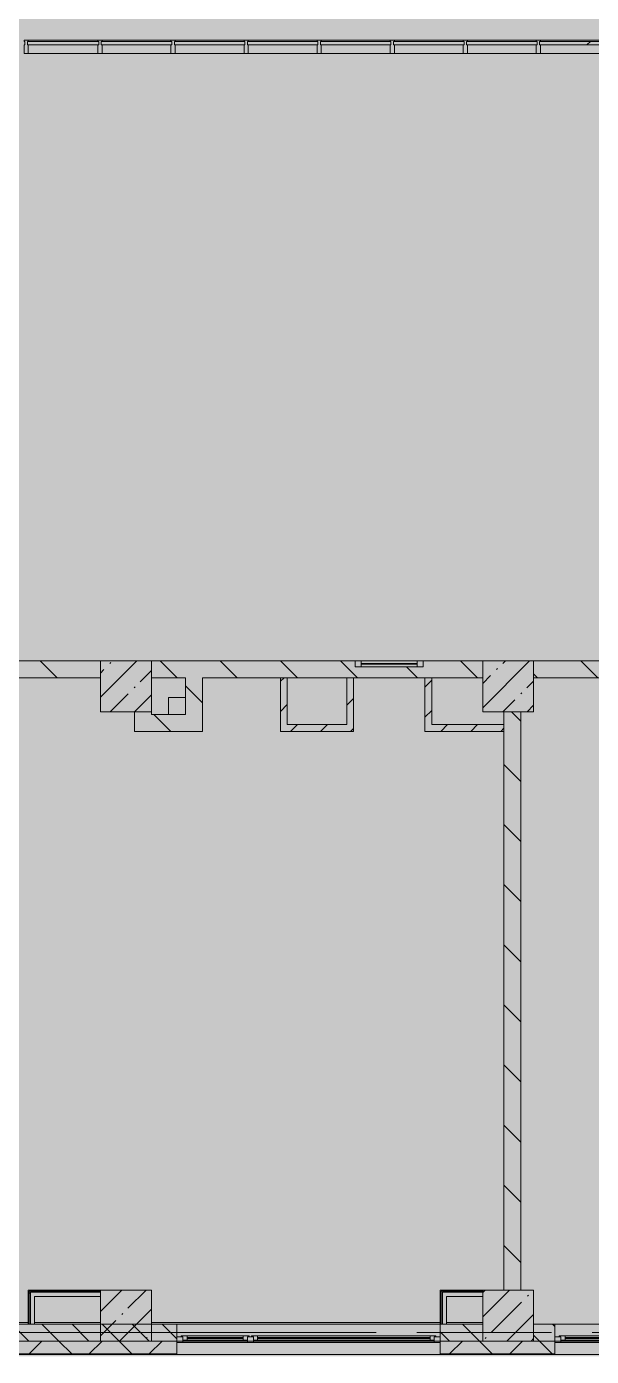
# Model space of a CAD drawing. Header units: millimetres. Extents: x -3456 to 185767, y -8553 to 29000.
# Drawn here: x 65547 to 72197, y -280 to 15358 of the extents above; entities that cross this region are included whole.
import ezdxf

# ---------------------------------------------------------------- set-up
doc = ezdxf.new("R2010")
doc.units = ezdxf.units.MM
doc.linetypes.add('Осевая', pattern=[3175, 635, -476.25, 1587.5, -476.25])
doc.layers.add('A-DETL-GENF-2', color=7, linetype='Continuous', lineweight=9, true_color=0xc0c0c0, transparency=0.4)
for name, color, linetype, lineweight, true_color in [('A-FLOR-1', 7, 'Continuous', 5, 0xb7b7b7), ('A-GLAZ-3', 7, 'Continuous', 5, 0x737373), ('A-GLAZ-CURT-2', 7, 'Continuous', 5, 0x737373), ('A-GLAZ-CWMG-2', 7, 'Continuous', 5, 0x737373), ('A-WALL-4', 7, 'Continuous', 9, 0x737373), ('A-WALL-5', 7, 'Continuous', 5, 0x737373), ('I-WALL-2', 7, 'Continuous', 9, 0xe7e7e7), ('I-WALL-4', 7, 'Continuous', 5, 0x737373), ('S-COLS-1', 7, 'Continuous', 5, 0x737373)]:
    doc.layers.add(name, color=color, linetype=linetype, lineweight=lineweight, true_color=true_color)
for name, color, linetype, lineweight in [('A-GLAZ-CURT-3', 7, 'Continuous', 5), ('A-WALL-3', 7, 'Continuous', 5), ('I-WALL-3', 7, 'Continuous', 5), ('S-COLS-2', 7, 'Continuous', 5), ('Оси', 7, 'Continuous', 9), ('Оси-2', 7, 'Осевая', 9)]:
    doc.layers.add(name, color=color, linetype=linetype, lineweight=lineweight)
pattern_1 = [(135, (58756.86, 0), (-353.553, -353.553), [])]
pattern_2 = [(45, (58756.86, 0), (-176.7767, 176.7767), [])]
pattern_3 = [(45, (58756.86, 0), (-285.123, 285.123), []), (45, (59042, 0), (-285.123, 285.123), [504.031, -100.806, 16.764, -84.042])]
pattern_4 = [(135, (58756.86, 0), (-176.7767, -176.7767), [])]
pattern_5 = [(45, (58756.86, 0), (-530.33, 530.33), []), (135, (58756.86, 0), (-530.33, -530.33), [])]

# ---------------------------------------------------------------- blocks, each defined once
blk = doc.blocks.new('120_Окно_СКБ_2Ст - 120_Окно_СКБ_2Ст 3100х2500 _мал_створка слева_ 2-22446355-2_6_1_птичка')
at = {"layer": 'A-GLAZ-3'}
for p, q in [((-1550, -127), (-1550, -57)), ((-1550, -57), (-1480, -57)), ((1550, -57), (-1550, -57)), ((-1480, -127), (-1550, -127)), ((-1550, -127), (-1500, -127)), ((-1480, -127), (-1500, -127)), ((-1500, -127), (-1500, -137)), ((-1500, -137), (670, -137)), ((670, -137), (-1500, -137)), ((-1480, -57), (-1480, -127)), ((650, -87), (-1480, -87)), ((-1480, -87), (-1480, -127)), ((-1430, -137), (-1430, -87)), ((-1430, -107), (600, -107)), ((600, -117), (-1430, -117)), ((600, -137), (600, -87)), ((650, -127), (650, -57)), ((650, -57), (720, -57)), ((650, -127), (650, -87)), ((720, -127), (650, -127)), ((670, -127), (650, -127)), ((670, -127), (700, -127)), ((670, -137), (670, -127)), ((720, -127), (700, -127)), ((700, -127), (700, -137)), ((700, -137), (1500, -137)), ((1500, -137), (700, -137)), ((720, -57), (720, -127)), ((1480, -87), (720, -87)), ((720, -87), (720, -127)), ((770, -137), (770, -87)), ((770, -107), (1430, -107)), ((1430, -117), (770, -117)), ((1430, -137), (1430, -87)), ((1480, -127), (1480, -57)), ((1480, -57), (1550, -57)), ((1480, -127), (1480, -87)), ((1550, -127), (1480, -127)), ((1500, -127), (1480, -127)), ((1500, -127), (1550, -127)), ((1500, -137), (1500, -127)), ((1550, -57), (1550, -127))]:
    blk.add_line(p, q, dxfattribs=at)
blk = doc.blocks.new('BSC_Колонна _Прямоугольная - 600х600-V191-2_6_1_птичка')
at = {"layer": 'S-COLS-2'}
h = blk.add_hatch(dxfattribs=at)
h.set_pattern_fill('FP_206', color=256, style=0, pattern_type=2)
h.set_pattern_definition([(45, (-7960, -7600), (-285.123, 285.123), []), (45, (-7674.88, -7600), (-285.123, 285.123), [504.031, -100.806, 16.764, -84.042])])
h.paths.add_polyline_path([(300, -300), (300, 300), (-300, 300), (-300, -300), (171, -300)])
at = {"layer": 'S-COLS-1'}
for p, q in [((300, 300), (-300, 300)), ((-300, 300), (-300, -300)), ((300, -300), (300, 300)), ((-300, -300), (300, -300))]:
    blk.add_line(p, q, dxfattribs=at)
blk = doc.blocks.new('BSC_Колонна _Прямоугольная - 600х600-20441433-2_6_1_птичка')
at = {"layer": 'S-COLS-2'}
h = blk.add_hatch(dxfattribs=at)
h.set_pattern_fill('FP_214', color=256, style=0, pattern_type=2)
h.set_pattern_definition([(45, (-12460, -7600), (-285.123, 285.123), []), (45, (-12174.88, -7600), (-285.123, 285.123), [504.031, -100.806, 16.764, -84.042])])
h.paths.add_polyline_path([(300, -300), (300, 300), (-300, 300), (-300, -300)])
at = {"layer": 'S-COLS-1'}
for p, q in [((300, 300), (-300, 300)), ((-300, 300), (-300, -300)), ((300, -300), (300, 300)), ((-300, -300), (300, -300))]:
    blk.add_line(p, q, dxfattribs=at)
blk = doc.blocks.new('Системная панель - Стекло - 40мм-23997895-2_6_1_птичка')
at = {"layer": 'A-GLAZ-CURT-2'}
for p, q in [((420, 0), (-420, 0)), ((-420, 0), (-420, -40)), ((420, -40), (420, 0)), ((-420, -40), (420, -40))]:
    blk.add_line(p, q, dxfattribs=at)
blk = doc.blocks.new('Прямоугольный импост - Импост структурный с накладкой - 160мм-23771928-2_6_1_птичка')
at = {"layer": 'A-GLAZ-CWMG-2'}
for p, q in [((7630, 15200), (6810, 15200)), ((7630, 15043), (6810, 15043))]:
    blk.add_line(p, q, dxfattribs=at)
blk = doc.blocks.new('Прямоугольный импост - Импост структурный с накладкой - 160мм-23997897-2_6_1_птичка')
at = {"layer": 'A-GLAZ-CWMG-2'}
for p, q in [((0, 140), (-50, 140)), ((-50, 140), (-50, 40)), ((-50, 40), (-40, 40)), ((-40, 0), (-50, 0)), ((-50, 0), (-50, -17)), ((-40, 40), (-40, 0)), ((-10, 0), (-10, 40)), ((-10, 40), (0, 40)), ((0, 0), (-10, 0)), ((0, 40), (0, 140)), ((0, -17), (0, 0)), ((-50, -17), (0, -17))]:
    blk.add_line(p, q, dxfattribs=at)
blk = doc.blocks.new('Системная панель - Стекло - 40мм-23997898-2_6_1_птичка')
at = {"layer": 'A-GLAZ-CURT-3'}
h = blk.add_hatch(dxfattribs=at)
h.set_pattern_fill('FP_220', color=256, style=0, pattern_type=2)
h.set_pattern_definition([(45, (-13750.1, -14683), (-1414.21, 1414.21), [1000, -3000]), (45, (-14750.1, -15183), (-1414.21, 1414.21), [3000, -1000]), (45, (-12750.1, -15683), (-1414.21, 1414.21), [1000, -3000])])
h.paths.add_polyline_path([(420, -40), (420, 0), (-420, 0), (-420, -40)])
at = {"layer": 'A-GLAZ-CURT-2'}
for p, q in [((420, 0), (-420, 0)), ((-420, 0), (-420, -40)), ((-420, -40), (420, -40)), ((420, -40), (420, 0))]:
    blk.add_line(p, q, dxfattribs=at)
blk = doc.blocks.new('Прямоугольный импост - Импост структурный с накладкой - 160мм-23771920-2_6_1_птичка')
at = {"layer": 'A-GLAZ-CWMG-2'}
for p, q in [((13660, 15200), (12840, 15200)), ((13660, 15043), (12840, 15043))]:
    blk.add_line(p, q, dxfattribs=at)
blk = doc.blocks.new('Прямоугольный импост - Импост структурный с накладкой - 160мм-23997894-2_6_1_птичка')
at = {"layer": 'A-GLAZ-CWMG-2'}
for p, q in [((-25, 40), (-25, 140)), ((-25, 140), (25, 140)), ((-15, 40), (-25, 40)), ((-25, -17), (-25, 0)), ((-25, 0), (-15, 0)), ((-15, 0), (-15, 40)), ((15, 40), (15, 0)), ((25, 40), (15, 40)), ((15, 0), (25, 0)), ((25, 140), (25, 40)), ((25, 0), (25, -17)), ((25, -17), (-25, -17))]:
    blk.add_line(p, q, dxfattribs=at)
blk = doc.blocks.new('Системная панель - Стекло - 40мм-23997899-2_6_1_птичка')
at = {"layer": 'A-GLAZ-CURT-2'}
for p, q in [((415, 0), (-415, 0)), ((-415, 0), (-415, -40)), ((415, -40), (415, 0)), ((-415, -40), (415, -40))]:
    blk.add_line(p, q, dxfattribs=at)
blk = doc.blocks.new('Прямоугольный импост - Импост структурный с накладкой - 160мм-23771909-2_6_1_птичка')
at = {"layer": 'A-GLAZ-CWMG-2'}
for p, q in [((11930, 15200), (11120, 15200)), ((11930, 15043), (11120, 15043))]:
    blk.add_line(p, q, dxfattribs=at)
blk = doc.blocks.new('Системная панель - Стекло - 40мм-V207-2_6_1_птичка')
at = {"layer": 'A-GLAZ-CURT-2'}
for p, q in [((415, 0), (-415, 0)), ((-415, 0), (-415, -40)), ((415, -40), (415, 0)), ((-415, -40), (415, -40))]:
    blk.add_line(p, q, dxfattribs=at)
blk = doc.blocks.new('Системная панель - Стекло - 40мм-V208-2_6_1_птичка')
at = {"layer": 'A-GLAZ-CURT-2'}
for p, q in [((415, 0), (-415, 0)), ((-415, 0), (-415, -40)), ((415, -40), (415, 0)), ((-415, -40), (415, -40))]:
    blk.add_line(p, q, dxfattribs=at)
blk = doc.blocks.new('Системная панель - Стекло - 40мм-V209-2_6_1_птичка')
at = {"layer": 'A-GLAZ-CURT-3'}
h = blk.add_hatch(dxfattribs=at)
h.set_pattern_fill('FP_222', color=256, style=0, pattern_type=2)
h.set_pattern_definition([(45, (-8585, -14683), (-1414.21, 1414.21), [1000, -3000]), (45, (-9585, -15183), (-1414.21, 1414.21), [3000, -1000]), (45, (-7585, -15683), (-1414.21, 1414.21), [1000, -3000])])
h.paths.add_polyline_path([(415, -40), (415, 0), (-415, 0), (-415, -40), (46, -40)])
at = {"layer": 'A-GLAZ-CURT-2'}
for p, q in [((415, 0), (-415, 0)), ((-415, 0), (-415, -40)), ((415, -40), (415, 0)), ((-415, -40), (415, -40))]:
    blk.add_line(p, q, dxfattribs=at)
blk = doc.blocks.new('Системная панель - Стекло - 40мм-V210-2_6_1_птичка')
at = {"layer": 'A-GLAZ-CURT-2'}
for p, q in [((415, 0), (-415, 0)), ((-415, 0), (-415, -40)), ((415, -40), (415, 0)), ((-415, -40), (415, -40))]:
    blk.add_line(p, q, dxfattribs=at)
blk = doc.blocks.new('Системная панель - Стекло - 40мм-V211-2_6_1_птичка')
at = {"layer": 'A-GLAZ-CURT-2'}
for p, q in [((415, 0), (-415, 0)), ((-415, 0), (-415, -40)), ((415, -40), (415, 0)), ((-415, -40), (415, -40))]:
    blk.add_line(p, q, dxfattribs=at)
blk = doc.blocks.new('120_Окно_СКБ_1Ст - 120_Окно_СКБ_1Ст 400х800 EI30-24230873-2_6_1_птичка')
at = {"layer": 'A-GLAZ-3'}
for p, q in [((-400, 30), (-400, 100)), ((-400, 100), (-330, 100)), ((400, 100), (-400, 100)), ((-330, 30), (-400, 30)), ((-400, 30), (400, 30)), ((-330, 100), (-330, 30)), ((330, 70), (-330, 70)), ((330, 60), (-330, 60)), ((330, 30), (330, 100)), ((330, 100), (400, 100)), ((400, 30), (330, 30)), ((400, 100), (400, 30))]:
    blk.add_line(p, q, dxfattribs=at)

msp = doc.modelspace()

# ---------------------------------------------------------------- hatches: boundary and pattern name
at = {"layer": 'A-DETL-GENF-2'}
msp.add_hatch(color=256, dxfattribs=at).paths.add_polyline_path([(91930.6, -280), (97516.9, -280), (97516.9, 23777.7), (92616.9, 23777.7), (92616.9, 27350), (62608.9, 27350), (62608.9, 15358), (58488.9, 15358), (58488.9, -280), (91003.1, -280)])
at = {"layer": 'A-WALL-3'}
h = msp.add_hatch(dxfattribs=at)
h.set_pattern_fill('FP_130', color=256, style=0, pattern_type=2)
h.set_pattern_definition(pattern_4)
h.paths.add_polyline_path([(70916.9, -100), (70916.9, 100), (70416.9, 100), (70416.9, -100), (70598, -100)])
h.paths.add_polyline_path([(64105.5, -100), (67316.9, -100), (67316.9, 100), (63386.9, 100), (63386.9, -100), (63641.7, -100)])
h = msp.add_hatch(dxfattribs=at)
h.set_pattern_fill('FP_130', color=256, style=0, pattern_type=2)
h.set_pattern_definition(pattern_4)
h.paths.add_polyline_path([(71766.9, -100), (71766.9, 100), (71516.9, 100), (71516.9, -100), (71525.5, -100)])
h.paths.add_polyline_path([(75416.9, -100), (75416.9, 100), (74866.9, 100), (74866.9, -100), (75235.5, -100)])
h = msp.add_hatch(dxfattribs=at)
h.set_pattern_fill('FP_120', color=256, style=0, pattern_type=2)
h.set_pattern_definition([(45, (58756.86, 0), (-353.5534, 353.5534), []), (135, (58756.86, 0), (-353.5534, -353.5534), [])])
h.paths.add_polyline_path([(94646.9, -250), (94646.9, -100), (93526.9, -100), (93526.9, -250), (94249.4, -250)])
h.paths.add_polyline_path([(97516.9, -250), (97516.9, -100), (96746.9, -100), (96746.9, -250), (97510.7, -250)])
h.paths.add_polyline_path([(89611.9, -250), (89666.9, -250), (89666.9, -100), (87966.6, -100), (87966.6, -250), (89148.1, -250)])
h.paths.add_polyline_path([(91766.9, -250), (92626.9, -250), (92626.9, -100), (91766.9, -100)])
h.paths.add_polyline_path([(84974.3, -250), (85166.6, -250), (85166.6, -100), (83566.9, -100), (83566.9, -250), (84510.6, -250)])
h.paths.add_polyline_path([(77566.9, -250), (77566.9, -100), (76916.9, -100), (76916.9, -250), (77090.6, -250)])
h.paths.add_polyline_path([(80366.9, -250), (81466.9, -250), (81466.9, -100), (80366.9, -100)])
h.paths.add_polyline_path([(75699.3, -250), (76016.9, -250), (76016.9, -100), (74866.9, -100), (74866.9, -250), (75235.5, -250)])
h.paths.add_polyline_path([(71525.5, -250), (71766.9, -250), (71766.9, -100), (70416.9, -100), (70416.9, -250), (70598, -250)])
h.paths.add_polyline_path([(67316.9, -250), (67316.9, -100), (63386.9, -100), (63386.9, -250), (66888, -250)])
h.paths.add_polyline_path([(62486.9, -250), (62486.9, -100), (58496.9, -100), (58496.9, -250), (62250.5, -250)])
at = {"layer": 'I-WALL-2'}
for points in [[(66416.9, 425), (66416.9, 475), (65591.9, 475), (65591.9, 425), (65960.5, 425)], [(70916.9, 425), (70916.9, 475), (70441.9, 475), (70441.9, 425), (70598, 425)], [(65641.9, 100), (65641.9, 425), (65591.9, 425), (65591.9, 100)], [(70491.9, 100), (70491.9, 425), (70441.9, 425), (70441.9, 100)]]:
    msp.add_hatch(color=256, dxfattribs=at).paths.add_polyline_path(points)
at = {"layer": 'I-WALL-3'}
h = msp.add_hatch(dxfattribs=at)
h.set_pattern_fill('FP_131', color=256, style=0, pattern_type=2)
h.set_pattern_definition(pattern_1)
h.paths.add_polyline_path([(72316.8, 7700), (72316.8, 7900), (71516.9, 7900), (71516.9, 7700), (71525.5, 7700)])
h.paths.add_polyline_path([(74308, 7700), (75416.9, 7700), (75416.9, 7900), (73756.8, 7900), (73756.8, 7700)])
h.paths.add_polyline_path([(65960.5, 7700), (66416.9, 7700), (66416.9, 7900), (65286.9, 7900), (65286.9, 7700)])
h.paths.add_polyline_path([(62486.9, 7700), (62786.9, 7700), (62786.9, 7900), (62486.9, 7900), (62486.9, 7751.4)])
h.paths.add_polyline_path([(67616.9, 7700), (70916.9, 7700), (70916.9, 7900), (70216.9, 7900), (70216.9, 7830), (69416.9, 7830), (69416.9, 7900), (67016.9, 7900), (67016.9, 7700), (67416.9, 7700)])
h = msp.add_hatch(dxfattribs=at)
h.set_pattern_fill('FP_131', color=256, style=0, pattern_type=2)
h.set_pattern_definition(pattern_1)
h.paths.add_polyline_path([(67616.9, 7070), (67616.9, 7700), (67416.9, 7700), (67416.9, 7070)])
h = msp.add_hatch(dxfattribs=at)
h.set_pattern_fill('FP_132', color=256, style=0, pattern_type=2)
h.set_pattern_definition(pattern_2)
h.paths.add_polyline_path([(68616.9, 7070), (68616.9, 7700), (68536.9, 7700), (68536.9, 7070)])
h = msp.add_hatch(dxfattribs=at)
h.set_pattern_fill('FP_132', color=256, style=0, pattern_type=2)
h.set_pattern_definition(pattern_2)
h.paths.add_polyline_path([(69396.9, 7150), (69396.9, 7700), (69316.9, 7700), (69316.9, 7150)])
h = msp.add_hatch(dxfattribs=at)
h.set_pattern_fill('FP_132', color=256, style=0, pattern_type=2)
h.set_pattern_definition(pattern_2)
h.paths.add_polyline_path([(70316.9, 7070), (70316.9, 7700), (70236.9, 7700), (70236.9, 7070)])
h = msp.add_hatch(dxfattribs=at)
h.set_pattern_fill('FP_131', color=256, style=0, pattern_type=2)
h.set_pattern_definition(pattern_1)
h.paths.add_polyline_path([(66888, 7070), (67016.9, 7070), (67016.9, 7300), (66816.9, 7300), (66816.9, 7070)])
h = msp.add_hatch(dxfattribs=at)
h.set_pattern_fill('FP_131', color=256, style=0, pattern_type=2)
h.set_pattern_definition(pattern_1)
h.paths.add_polyline_path([(67416.9, 7070), (67416.9, 7270), (67016.9, 7270), (67016.9, 7070)])
h = msp.add_hatch(dxfattribs=at)
h.set_pattern_fill('FP_131', color=256, style=0, pattern_type=2)
h.set_pattern_definition(pattern_1)
h.paths.add_polyline_path([(71166.9, 500), (71366.9, 500), (71366.9, 7300), (71166.9, 7300), (71166.9, 809.8)])
h = msp.add_hatch(dxfattribs=at)
h.set_pattern_fill('FP_132', color=256, style=0, pattern_type=2)
h.set_pattern_definition(pattern_2)
h.paths.add_polyline_path([(68616.9, 7070), (69396.9, 7070), (69396.9, 7150), (68616.9, 7150)])
h = msp.add_hatch(dxfattribs=at)
h.set_pattern_fill('FP_132', color=256, style=0, pattern_type=2)
h.set_pattern_definition(pattern_2)
h.paths.add_polyline_path([(71166.9, 7070), (71166.9, 7150), (70316.9, 7150), (70316.9, 7070), (70598, 7070)])
h = msp.add_hatch(dxfattribs=at)
h.set_pattern_fill('FP_224', color=256, style=0, pattern_type=2)
h.set_pattern_definition(pattern_5)
h.paths.add_polyline_path([(66416.9, 487.5), (66416.9, 500), (65566.9, 500), (65566.9, 487.5), (65960.5, 487.5)])
h = msp.add_hatch(dxfattribs=at)
h.set_pattern_fill('FP_224', color=256, style=0, pattern_type=2)
h.set_pattern_definition(pattern_5)
h.paths.add_polyline_path([(65579.4, 100), (65579.4, 487.5), (65566.9, 487.5), (65566.9, 100)])
h = msp.add_hatch(dxfattribs=at)
h.set_pattern_fill('FP_224', color=256, style=0, pattern_type=2)
h.set_pattern_definition(pattern_5)
h.paths.add_polyline_path([(66416.9, 475), (66416.9, 487.5), (65579.4, 487.5), (65579.4, 475), (65960.5, 475)])
h = msp.add_hatch(dxfattribs=at)
h.set_pattern_fill('FP_224', color=256, style=0, pattern_type=2)
h.set_pattern_definition(pattern_5)
h.paths.add_polyline_path([(65579.4, 100), (65591.9, 100), (65591.9, 475), (65579.4, 475), (65579.4, 231.3)])
h = msp.add_hatch(dxfattribs=at)
h.set_pattern_fill('FP_224', color=256, style=0, pattern_type=2)
h.set_pattern_definition(pattern_5)
h.paths.add_polyline_path([(70916.9, 487.5), (70916.9, 500), (70416.9, 500), (70416.9, 487.5), (70598, 487.5)])
h = msp.add_hatch(dxfattribs=at)
h.set_pattern_fill('FP_224', color=256, style=0, pattern_type=2)
h.set_pattern_definition(pattern_5)
h.paths.add_polyline_path([(70916.9, 475), (70916.9, 487.5), (70429.4, 487.5), (70429.4, 475), (70598, 475)])
at = {"layer": 'S-COLS-2'}
h = msp.add_hatch(dxfattribs=at)
h.set_pattern_fill('FP_128', color=256, style=0, pattern_type=2)
h.set_pattern_definition(pattern_3)
h.paths.add_polyline_path([(66416.9, -100), (67016.9, -100), (67016.9, 500), (66416.9, 500)])
h = msp.add_hatch(dxfattribs=at)
h.set_pattern_fill('FP_128', color=256, style=0, pattern_type=2)
h.set_pattern_definition(pattern_3)
h.paths.add_polyline_path([(71516.9, -100), (71516.9, 500), (70916.9, 500), (70916.9, -100)])

# ---------------------------------------------------------------- linework, layer by layer
at = {"layer": 'A-FLOR-1'}
for p, q in [((72466.9, 15040), (65526.9, 15040)), ((67216.9, 7470), (67416.9, 7470)), ((67216.9, 7270), (67216.9, 7470))]:
    msp.add_line(p, q, dxfattribs=at)
at = {"layer": 'A-WALL-4'}
for p, q in [((69396.9, 7700), (69316.9, 7700)), ((71166.9, 7070), (71166.9, 7150)), ((65579.4, 487.5), (66416.9, 487.5)), ((65579.4, 100), (65579.4, 487.5)), ((65591.9, 475), (66416.9, 475)), ((65591.9, 100), (65591.9, 475)), ((70429.4, 487.5), (70916.9, 487.5)), ((70429.4, 100), (70429.4, 487.5)), ((70441.9, 475), (70916.9, 475)), ((70441.9, 100), (70441.9, 475)), ((63386.9, -100), (67316.9, -100)), ((70416.9, -100), (70916.9, -100)), ((71516.9, -100), (71766.9, -100)), ((63386.9, -250), (67316.9, -250)), ((63386.9, -253), (67316.9, -253)), ((70416.9, -250), (71766.9, -250)), ((70416.9, -253), (71766.9, -253))]:
    msp.add_line(p, q, dxfattribs=at)
at = {"layer": 'A-WALL-5'}
for p, q in [((70916.9, 100), (62486.9, 100)), ((67316.9, -258), (67316.9, 100)), ((70416.9, 100), (70416.9, -258)), ((70916.9, -100), (70916.9, 100)), ((71516.9, 100), (71516.9, -100)), ((71516.9, 100), (75416.9, 100)), ((71766.9, -258), (71766.9, 100)), ((70916.9, -100), (76016.9, -100)), ((58494.7, -258), (76916.9, -258))]:
    msp.add_line(p, q, dxfattribs=at)
at = {"layer": 'I-WALL-4'}
for p, q in [((66416.9, 7900), (65286.9, 7900)), ((69416.9, 7900), (67016.9, 7900)), ((70916.9, 7900), (70216.9, 7900)), ((72316.8, 7900), (71516.9, 7900)), ((66416.9, 7700), (62486.9, 7700)), ((67016.9, 7700), (67416.9, 7700)), ((67416.9, 7700), (67416.9, 7270)), ((67616.9, 7700), (69316.9, 7700)), ((67616.9, 7070), (67616.9, 7700)), ((68536.9, 7700), (68536.9, 7070)), ((68616.9, 7150), (68616.9, 7700)), ((69316.9, 7700), (69316.9, 7150)), ((69396.9, 7700), (70916.9, 7700)), ((69396.9, 7070), (69396.9, 7700)), ((70236.9, 7700), (70236.9, 7070)), ((70316.9, 7150), (70316.9, 7700)), ((74836.9, 7700), (71516.9, 7700)), ((66816.9, 7300), (66816.9, 7070)), ((67016.9, 7270), (67016.9, 7300)), ((67416.9, 7270), (67016.9, 7270)), ((71166.9, 7300), (71166.9, 7150)), ((71366.9, 500), (71366.9, 7300)), ((66816.9, 7070), (67616.9, 7070)), ((68536.9, 7070), (69396.9, 7070)), ((69316.9, 7150), (68616.9, 7150)), ((70236.9, 7070), (71166.9, 7070)), ((71166.9, 7150), (70316.9, 7150)), ((71166.9, 7070), (71166.9, 500)), ((66416.9, 500), (65566.9, 500)), ((65566.9, 500), (65566.9, 100)), ((66416.9, 425), (66416.9, 500)), ((70916.9, 500), (70416.9, 500)), ((70416.9, 500), (70416.9, 100)), ((70916.9, 425), (70916.9, 500)), ((71166.9, 500), (71366.9, 500)), ((65641.9, 425), (66416.9, 425)), ((65641.9, 100), (65641.9, 425)), ((70491.9, 425), (70916.9, 425)), ((70491.9, 100), (70491.9, 425)), ((62486.9, 120), (65566.9, 120)), ((65641.9, 120), (66416.9, 120)), ((67016.9, 120), (70416.9, 120)), ((70491.9, 120), (70916.9, 120)), ((70416.9, -100), (67316.9, -100))]:
    msp.add_line(p, q, dxfattribs=at)
at = {"layer": 'S-COLS-1'}
for p, q in [((67016.9, 500), (66416.9, 500)), ((66416.9, 500), (66416.9, -100)), ((67016.9, -100), (67016.9, 500)), ((71516.9, 500), (70916.9, 500)), ((70916.9, 500), (70916.9, -100)), ((71516.9, -100), (71516.9, 500)), ((66416.9, -100), (67016.9, -100)), ((70916.9, -100), (71516.9, -100))]:
    msp.add_line(p, q, dxfattribs=at)
at = {"layer": 'Оси'}
msp.add_line((56529.3, 0), (69029.3, 0), dxfattribs=at)
at = {"layer": 'Оси-2'}
msp.add_line((69029.3, 0), (84746.9, 0), dxfattribs=at)

# ---------------------------------------------------------------- block references
at = {"layer": 'A-GLAZ-3'}
msp.add_blockref('120_Окно_СКБ_1Ст - 120_Окно_СКБ_1Ст 400х800 EI30-24230873-2_6_1_птичка', (69816.9, 7800), dxfattribs=at)
at = {"layer": 'A-GLAZ-3', "rotation": 180}
for p in [(68866.9, -175), (73316.9, -175)]:
    msp.add_blockref('120_Окно_СКБ_2Ст - 120_Окно_СКБ_2Ст 3100х2500 _мал_створка слева_ 2-22446355-2_6_1_птичка', p, dxfattribs=at)
at = {"layer": 'A-GLAZ-CURT-2'}
for name, p in [('Системная панель - Стекло - 40мм-23997895-2_6_1_птичка', (65976.9, 15183)), ('Системная панель - Стекло - 40мм-V209-2_6_1_птичка', (66841.9, 15183)), ('Системная панель - Стекло - 40мм-V207-2_6_1_птичка', (67701.9, 15183)), ('Системная панель - Стекло - 40мм-V208-2_6_1_птичка', (68561.9, 15183)), ('Системная панель - Стекло - 40мм-V211-2_6_1_птичка', (69421.9, 15183)), ('Системная панель - Стекло - 40мм-23997899-2_6_1_птичка', (70281.9, 15183)), ('Системная панель - Стекло - 40мм-V210-2_6_1_птичка', (71141.9, 15183)), ('Системная панель - Стекло - 40мм-23997898-2_6_1_птичка', (72007, 15183))]:
    msp.add_blockref(name, p, dxfattribs=at)
at = {"layer": 'A-GLAZ-CWMG-2', "rotation": 180}
msp.add_blockref('Прямоугольный импост - Импост структурный с накладкой - 160мм-23997897-2_6_1_птичка', (65516.9, 15183), dxfattribs=at)
at = {"layer": 'A-GLAZ-CWMG-2'}
for name, p in [('Прямоугольный импост - Импост структурный с накладкой - 160мм-23771928-2_6_1_птичка', (58756.9, 0)), ('Прямоугольный импост - Импост структурный с накладкой - 160мм-23771909-2_6_1_птичка', (55316.9, 0)), ('Прямоугольный импост - Импост структурный с накладкой - 160мм-23771909-2_6_1_птичка', (56176.9, 0)), ('Прямоугольный импост - Импост структурный с накладкой - 160мм-23771909-2_6_1_птичка', (57036.9, 0)), ('Прямоугольный импост - Импост структурный с накладкой - 160мм-23771909-2_6_1_птичка', (57896.9, 0)), ('Прямоугольный импост - Импост структурный с накладкой - 160мм-23771909-2_6_1_птичка', (58756.9, 0)), ('Прямоугольный импост - Импост структурный с накладкой - 160мм-23771909-2_6_1_птичка', (59616.9, 0)), ('Прямоугольный импост - Импост структурный с накладкой - 160мм-23771920-2_6_1_птичка', (58756.9, 0))]:
    msp.add_blockref(name, p, dxfattribs=at)
at = {"layer": 'A-GLAZ-CWMG-2', "extrusion": (0, 0, -1), "rotation": 180}
for p in [(-66411.9, 15183), (-67271.9, 15183), (-68131.9, 15183), (-68991.9, 15183), (-69851.9, 15183), (-70711.9, 15183), (-71571.9, 15183)]:
    msp.add_blockref('Прямоугольный импост - Импост структурный с накладкой - 160мм-23997894-2_6_1_птичка', p, dxfattribs=at)
at = {"layer": 'S-COLS-1'}
for name, p in [('BSC_Колонна _Прямоугольная - 600х600-V191-2_6_1_птичка', (66716.9, 7600)), ('BSC_Колонна _Прямоугольная - 600х600-20441433-2_6_1_птичка', (71216.9, 7600))]:
    msp.add_blockref(name, p, dxfattribs=at)

doc.saveas('drawing.dxf')
